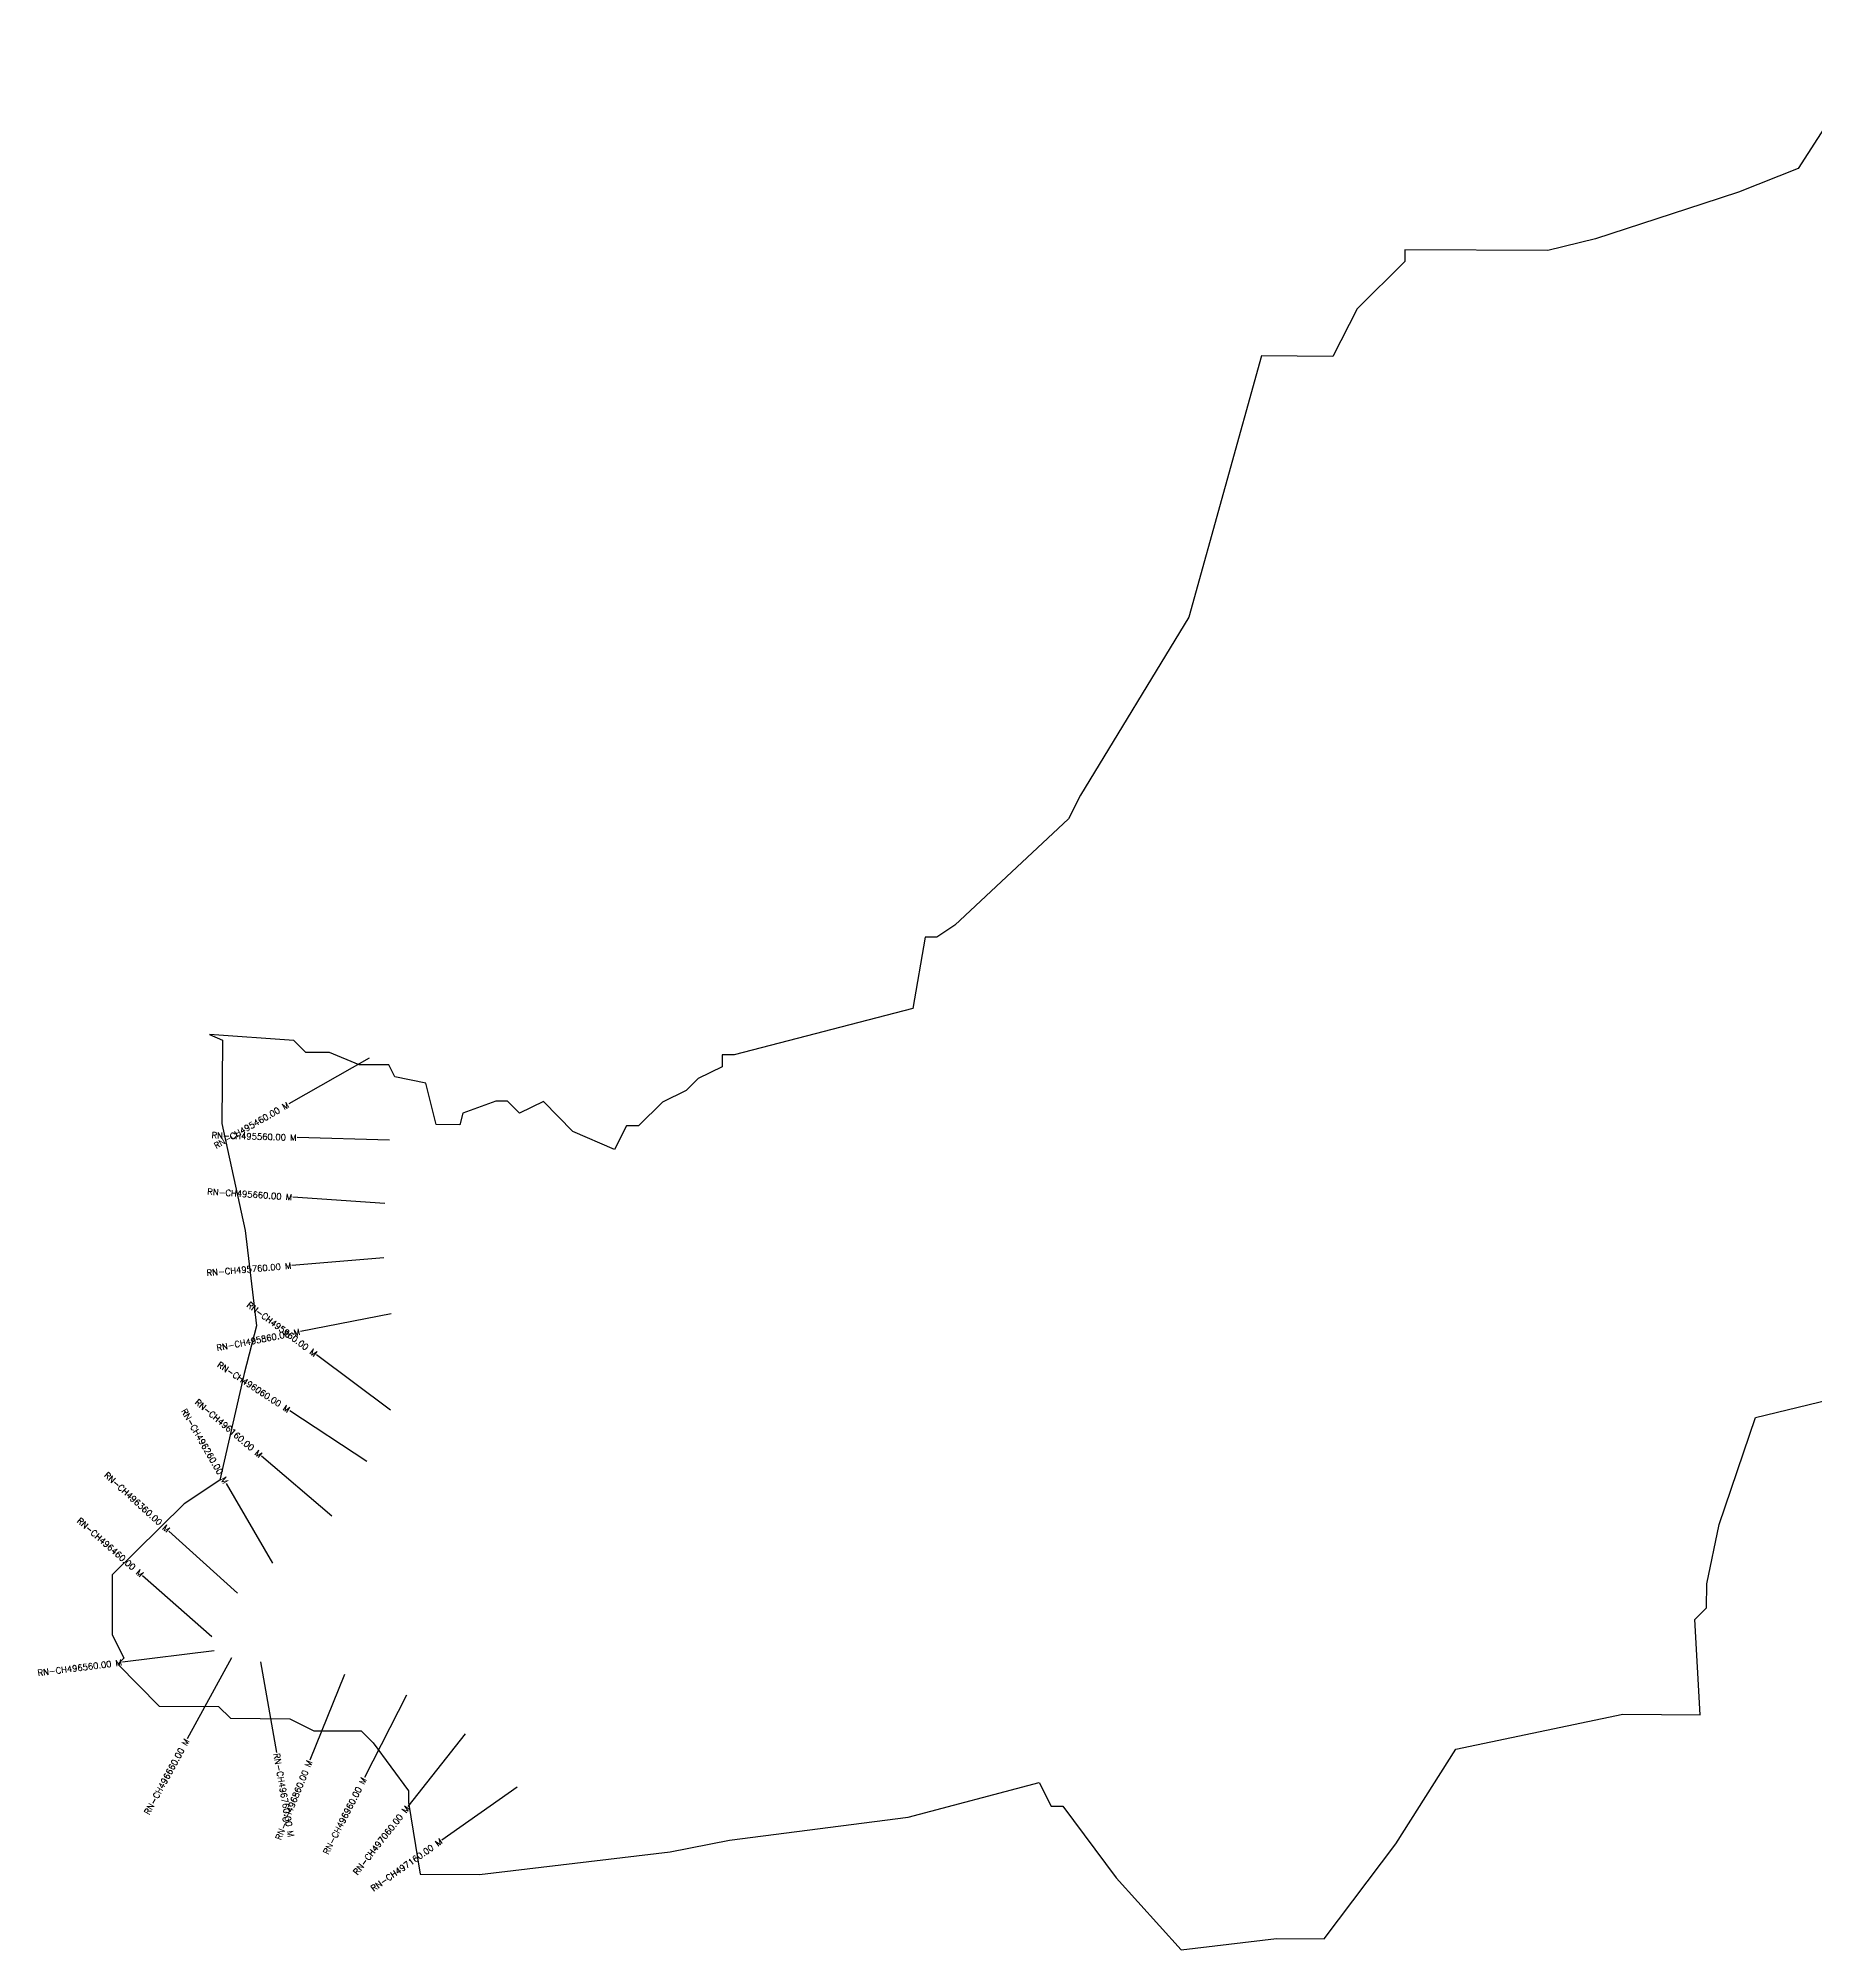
# Model space of a CAD drawing. Header units: metres. Extents: x 317143 to 323336, y 1888735 to 1892589.
# Drawn here: x 317143 to 320031, y 1888735 to 1891841 of the extents above; entities that cross this region are included whole.
import ezdxf
from ezdxf.enums import TextEntityAlignment as Align

# ---------------------------------------------------------------- set-up
doc = ezdxf.new("R2010")
doc.units = ezdxf.units.M
for name, color, linetype in [('CS', 134, 'Continuous'), ('CSMark', 6, 'Continuous'), ('VILLAGE BOUNDRY', 10, 'Continuous')]:
    doc.layers.add(name, color=color, linetype=linetype)
doc.styles.get("Standard").update_dxf_attribs({"font": 'simplex.shx'})

msp = doc.modelspace()

# ---------------------------------------------------------------- linework, layer by layer
at = {"layer": 'CS'}
for p, q in [((317680.3, 1890184.1), (317550.1, 1890109.5)), ((317713.3, 1890050.4), (317563.4, 1890054.7)), ((317705.8, 1889947.8), (317556.2, 1889957.8)), ((317704.4, 1889859.6), (317554.9, 1889846.8)), ((317716.1, 1889768.6), (317568.9, 1889739.5)), ((317715, 1889611.7), (317594.9, 1889701.5)), ((317676.6, 1889528.3), (317551.3, 1889610.8)), ((317619.7, 1889439.7), (317505.4, 1889536.8)), ((317523.7, 1889363), (317448.5, 1889492.8)), ((317466.3, 1889314.4), (317355.2, 1889415.2)), ((317425, 1889243.6), (317312.4, 1889342.6)), ((317428.4, 1889220.6), (317279.6, 1889202)), ((317456.6, 1889209.5), (317384.9, 1889077.7)), ((317503.8, 1889203), (317529.7, 1889055.2)), ((317640.4, 1889182.1), (317584.3, 1889043)), ((317741.1, 1889148.4), (317672.8, 1889014.8)), ((317836.4, 1889085.6), (317743.5, 1888967.8)), ((317921.2, 1888999.3), (317798.5, 1888913))]:
    msp.add_line(p, q, dxfattribs=at)
at = {"layer": 'VILLAGE BOUNDRY'}
msp.add_lwpolyline([(320138.8, 1891841.4), (320002.3, 1891629.5), (319905.4, 1891591.4), (319847.3, 1891572.4), (319672.9, 1891515.4), (319595.5, 1891496.5), (319363.5, 1891497.8), (319363.4, 1891478.4), (319285.6, 1891401.6), (319246.5, 1891324.4), (319130.5, 1891325.1), (319012.1, 1890900.4), (318836.5, 1890611.3), (318816.9, 1890572.8), (318632.2, 1890399.8), (318603.1, 1890380.6), (318583.8, 1890380.7), (318563.8, 1890264.8), (318273.3, 1890189.2), (318254, 1890189.3), (318253.9, 1890169.9), (318215.1, 1890150.8), (318195.7, 1890131.5), (318156.9, 1890112.4), (318118, 1890074), (318098.7, 1890074.1), (318079.1, 1890035.6), (318011.6, 1890064.9), (317963.5, 1890113.5), (317924.7, 1890094.4), (317905.5, 1890113.9), (317886.2, 1890114), (317832.4, 1890094.3), (317828, 1890075.6), (317789.3, 1890075.8), (317772.7, 1890143.3), (317722.1, 1890153.6), (317712.5, 1890172.9), (317664.2, 1890173.2), (317616, 1890192.9), (317577.3, 1890193.1), (317558.1, 1890212.5), (317421.1, 1890222.4), (317442, 1890213.2), (317441.3, 1890077.8), (317479, 1889903.6), (317497.4, 1889748.8), (317477.6, 1889671.6), (317438, 1889497.8), (317379.8, 1889459.5), (317263.1, 1889344.1), (317262.6, 1889247.4), (317281.7, 1889208.6), (317271.9, 1889199), (317339.3, 1889130.9), (317435.9, 1889130.4), (317455.2, 1889111), (317551.8, 1889110.4), (317590.4, 1889090.9), (317667.7, 1889090.5), (317686.9, 1889071), (317744.5, 1888993.3), (317744.4, 1888974), (317763.1, 1888857.9), (317859.7, 1888857.3), (318014.5, 1888875.8), (318169.3, 1888894.2), (318266.1, 1888913), (318556.4, 1888950.1), (318769.4, 1889006.9), (318788.5, 1888968.1), (318807.8, 1888968), (318894.2, 1888851.5), (318999.8, 1888734.9), (319154.6, 1888753.3), (319232, 1888752.9), (319348.9, 1888906.9), (319446.4, 1889061), (319717.4, 1889117.5), (319843.1, 1889116.8), (319834.3, 1889271.5), (319853.7, 1889290.8), (319854, 1889329.4), (319873.8, 1889426), (319932.9, 1889599.7), (320087.7, 1889637.5)], dxfattribs=at)

# ---------------------------------------------------------------- texts
at = {"layer": 'CSMark'}
for s, rotation, p in [('RN-CH495460.00 M', 29.7935, (317549.2, 1890109)), ('RN-CH495560.00 M', 358.3679, (317562.4, 1890054.7)), ('RN-CH495660.00 M', 356.1557, (317555.2, 1889957.9)), ('RN-CH495760.00 M', 4.891, (317553.9, 1889846.7)), ('RN-CH495960.00 M', 323.2328, (317594.1, 1889702.1)), ('RN-CH495860.00 M', 11.1753, (317568, 1889739.3)), ('RN-CH496060.00 M', 326.6412, (317550.5, 1889611.3)), ('RN-CH496160.00 M', 319.6398, (317504.7, 1889537.5)), ('RN-CH496260.00 M', 300.0779, (317448, 1889493.6)), ('RN-CH496360.00 M', 317.7854, (317354.5, 1889415.9)), ('RN-CH496460.00 M', 318.6954, (317311.6, 1889343.3)), ('RN-CH496560.00 M', 7.1321, (317278.6, 1889201.8)), ('RN-CH496660.00 M', 61.4812, (317384.5, 1889076.9)), ('RN-CH496860.00 M', 68.0533, (317583.9, 1889042.1)), ('RN-CH496960.00 M', 62.936, (317672.4, 1889013.9)), ('RN-CH497060.00 M', 51.7611, (317742.9, 1888967)), ('RN-CH497160.00 M', 35.1135, (317797.7, 1888912.4))]:
    msp.add_text(s, height=10, rotation=rotation, dxfattribs=at).set_placement(p, align=Align.MIDDLE_RIGHT)
msp.add_text('RN-CH496760.00 M', height=10, rotation=279.9584, dxfattribs=at).set_placement((317529.9, 1889054.3), align=Align.MIDDLE_LEFT)

doc.saveas('drawing.dxf')
